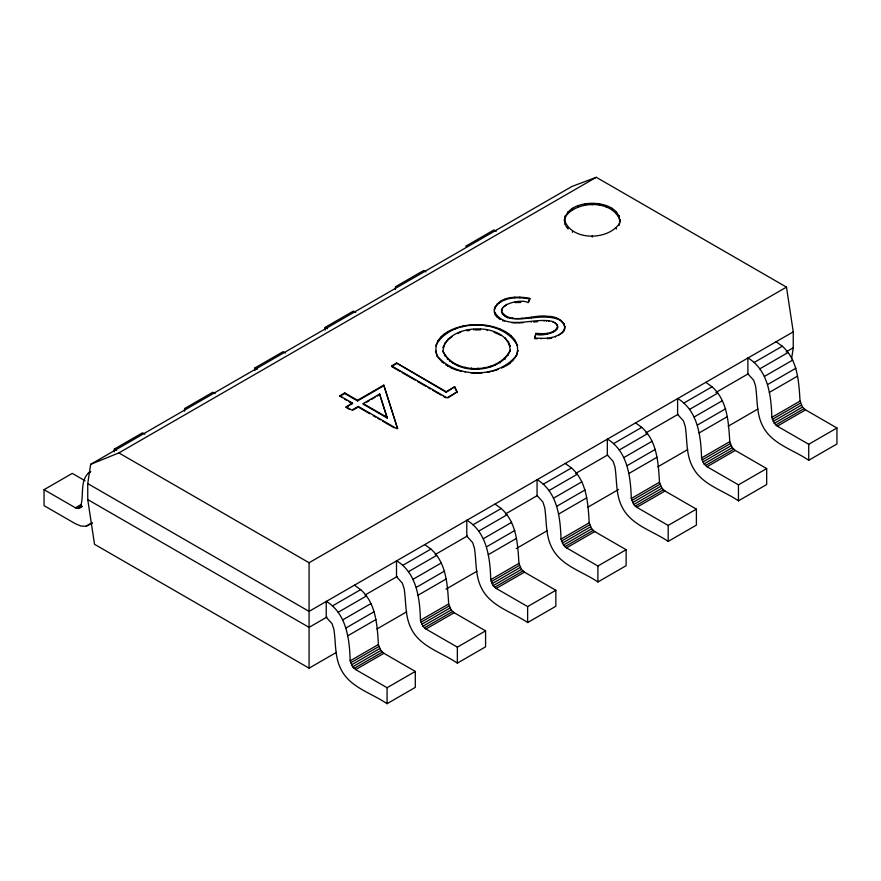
<?xml version="1.0" encoding="UTF-8"?>
<svg xmlns="http://www.w3.org/2000/svg" width="881" height="881" viewBox="0 0 881 881"><rect width="100%" height="100%" fill="white"/><g stroke="black" fill="none" stroke-linecap="round" stroke-linejoin="round"><path stroke-width="1.32" d="M501.741 312.425L501.741 311.786C511.255 325.772 534.635 313.493 548.048 316.433C556.208 315.541 570.701 323.944 562.001 332.533L562.001 333.172C568.245 328.139 562.64 319.891 556.186 318.603C540.295 314.032 523.424 321.598 507.423 317.612C488.669 307.006 519.757 297.58 528.071 302.635L529.944 298.307C518.072 296.159 498.602 295.564 494.384 309.705L495.254 306.456M443 351.816C444.013 322.215 509.581 320.607 510.165 350.803C499.318 374.568 453.175 376.11 443 351.178C454.31 375.317 499.186 373.819 510.165 350.164L510.165 350.803M435.588 351.398L435.588 350.759L437.472 356.816C428.485 333.646 460.609 323.602 478.229 324.847C495.012 324.329 523.986 334.769 516.299 356.144L517.929 350.44L517.929 351.079M537.3 338.745L534.734 338.579L535.824 334.02C541.738 337.599 568.344 329.99 553.048 321.675C534.492 316.191 506.19 332.148 494.395 311.731L495.342 314.969L497.313 317.38L497.313 316.742M336.465 652.358L309.077 668.172L94.52 544.293L87.748 499.571L87.748 483.592L90.666 464.331L571.923 186.475L596.272 177.301L786.48 287.118L793.252 331.851L793.252 347.819L791.612 358.666M565.029 224.104C560.338 195.978 625.862 196.463 619.2 225.14L620.147 219.699M564.325 220.977L565.272 215.526M534.734 338.579L535.824 333.381C542.916 333.712 553.631 334.813 557.464 327.137L557.464 327.776M444.277 344.768L443.088 347.742L443.088 347.103M517.543 345.297L517.543 345.936C503.712 318.195 449.596 317.865 435.831 345.859L435.831 345.22M528.545 302.194L529.944 298.945C518.303 296.919 502.93 296.401 495.254 307.095M565.272 216.803C577.066 199.888 613.396 199.701 620.147 220.977M564.325 219.699C571.075 240.976 607.394 240.777 619.2 223.862M437.472 356.177C456.083 378.555 498.349 378.621 516.299 355.506M506.146 365.263L506.146 365.901L509.769 363.523L515.594 357.091M90.666 471.544C79.433 478.339 84.014 494.648 80.942 505.364L80.523 506.905L78.486 508.513L75.458 507.808L44.05 489.682L44.05 505.65L75.458 523.777L80.986 526.045L86.052 526.254L92.593 523.039M90.247 524.393L91.723 522.51M452.327 336.52L448 339.67L444.674 343.777L444.674 343.138M534.734 337.941C543.951 338.745 554.601 338.998 562.001 332.533M505.132 306.081L506.707 304.319M44.05 489.682L72.275 473.383L85.061 480.773M114.321 451.766L114.321 449.101L142.546 432.813L144.869 434.157M254.873 370.626L254.873 367.961L283.098 351.662L285.422 353.006M325.144 330.045L325.144 327.391L353.369 311.092L355.693 312.436M465.697 246.24L493.922 229.952L496.245 231.296M90.666 464.331L118.869 452.922L596.272 177.301M75.458 507.808L81.327 504.417M77.032 508.458L81.735 505.738M78.486 508.513L82.01 506.476M79.675 507.985L82.032 506.619M86.052 526.254L90.765 523.534M342.114 397.749L339.791 395.767L344.757 392.904L357.532 400.282L383.775 385.118L397.551 428.595L383.775 385.118M396.549 363.005L391.582 365.868L446.909 397.816L457.14 391.913L454.717 386.759L446.204 391.682L396.549 363.005L446.204 392.32L454.717 386.759M339.791 396.406L344.757 393.543L357.532 400.921L383.775 385.757M396.549 363.644L391.582 366.507L399.82 371.264M346.178 406.835L352.565 403.146L346.178 407.474L346.178 406.835L351.849 410.106L358.237 406.416L396.549 428.54L397.551 427.957M363.203 403.553L379.7 394.027L387.233 418.068L363.203 404.192L363.203 403.553L387.233 417.429M352.918 410.128L358.237 407.055L369.844 413.762M366.738 402.154L369.095 400.789M371.452 399.434L374.987 397.386M377.343 396.032L379.7 394.027M448.055 397.805L457.14 391.913M118.869 452.922L309.077 562.739L786.48 287.118M793.252 331.851L309.077 611.381L87.748 483.592M332.445 605.941L360.67 589.642C376.198 603.43 377.178 625.312 378.412 644.518L380.867 650.508L383.896 653.306L415.303 671.432L415.303 687.4L387.078 703.699C371.408 692.94 349.823 687.488 340.892 669.097C334.593 656.852 335.936 642.623 333.899 629.386L332.093 623.748L326.234 617.273L326.234 601.294C346.585 613.561 349.57 639.32 350.186 660.816L352.653 666.807L355.682 669.593L387.078 687.72L415.303 671.432M402.727 565.371L430.941 549.072C446.48 562.86 447.449 584.742 448.682 603.948L451.149 609.938L454.178 612.724L485.574 630.862L485.574 646.83L457.36 663.129C441.678 652.358 420.094 646.907 411.163 628.527C404.875 616.282 406.218 602.042 404.181 588.805L402.364 583.178L396.505 576.703L396.505 560.723C416.867 572.991 419.841 598.75 420.457 620.235L422.924 626.226L425.952 629.023L457.36 647.15L485.574 630.862M472.998 524.79L501.212 508.502C516.751 522.29 517.731 544.172 518.953 563.377L521.42 569.368L524.448 572.154L555.856 590.281L555.856 606.26L527.631 622.548C511.949 611.788 490.365 606.337 481.433 587.957C475.145 575.7 476.489 561.472 474.452 548.235L472.645 542.597L466.787 536.122L466.787 520.153C487.138 532.41 490.122 558.18 490.739 579.665L493.195 585.656L496.223 588.453L527.631 606.58L555.856 590.281M543.269 484.22L571.494 467.932C587.021 481.72 588.001 503.591 589.235 522.796L591.691 528.787L594.719 531.584L626.127 549.711L626.127 565.69L597.902 581.978C582.231 571.218 560.646 565.767 551.715 547.387C545.416 535.13 546.76 520.902 544.722 507.665L542.916 502.027L537.058 495.551L537.058 479.583C557.409 491.84 560.393 517.61 561.01 539.095L563.477 545.086L566.505 547.872L597.902 566.009L626.127 549.711M613.55 443.65L641.764 427.351C657.303 441.139 658.272 463.021 659.506 482.226L661.972 488.217L665.001 491.014L696.397 509.141L696.397 525.109L668.183 541.408C652.502 530.648 630.917 525.197 621.986 506.806C615.698 494.56 617.041 480.332 615.004 467.095L613.187 461.457L607.328 454.981L607.328 439.002C627.69 451.27 630.664 477.028 631.281 498.525L633.747 504.516L636.776 507.302L668.183 525.428L696.397 509.141M683.821 403.08L712.035 386.781C727.574 400.569 728.554 422.451 729.776 441.656L732.243 447.647L735.272 450.433L766.679 468.571L766.679 484.539L738.454 500.837C722.772 490.067 701.199 484.616 692.257 466.236C685.969 453.99 687.312 439.751 685.275 426.514L683.469 420.887L677.61 414.411L677.61 398.432C697.961 410.7 700.946 436.458 701.562 457.955L704.018 463.935L707.047 466.732L738.454 484.858L766.679 468.571M754.092 362.498L782.317 346.211C797.856 359.999 798.825 381.88 800.058 401.086L802.514 407.077L805.542 409.863L836.95 427.99L836.95 443.969L808.725 460.267C793.054 449.497 771.47 444.046 762.539 425.666C756.25 413.409 757.583 399.181 755.557 385.944L753.74 380.306L747.881 373.83L747.881 357.862C768.232 370.119 771.216 395.888 771.833 417.374L774.3 423.365L777.328 426.162L808.725 444.288L836.95 427.99M326.928 617.052L309.077 627.36L87.748 499.571M364.998 595.071L397.111 576.526M435.181 554.556L467.304 536.011M505.364 514.03L537.487 495.485M575.557 473.504L607.681 454.959M645.74 432.989L677.863 414.444M715.934 392.463L748.046 373.918M786.116 351.937L793.252 347.819M338.139 612.295L366.353 596.008M408.41 571.725L436.624 555.426M478.68 531.155L506.905 514.856M548.962 490.574L577.176 474.286M619.233 450.004L647.458 433.716M689.504 409.434L717.729 393.146M759.785 368.864L787.999 352.565M342.808 619.839L371.033 603.54M413.09 579.258L441.304 562.97M483.361 538.687L511.586 522.4M553.631 498.117L581.856 481.819M623.913 457.547L652.127 441.249M694.184 416.966L722.409 400.679M764.466 376.396L792.68 360.109M346.09 627.911L374.304 611.623M416.361 587.341L444.586 571.042M486.642 546.771L514.856 530.472M556.913 506.19L585.127 489.902M627.184 465.62L655.409 449.332M697.466 425.049L725.68 408.751M767.736 384.479L795.961 368.181M347.687 635.84L375.901 619.552M417.957 595.27L446.182 578.982M488.228 554.7L516.453 538.401M558.51 514.13L586.724 497.831M628.781 473.56L657.006 457.261M699.051 432.978L727.277 416.691M769.333 392.408L797.547 376.121M376.936 628.99L406.703 611.81M445.995 589.125L476.94 571.251M516.233 548.577L547.189 530.703M587.66 507.335L618.616 489.462M657.898 466.776L687.665 449.596M728.147 426.228L757.902 409.037M350.186 660.816L378.412 644.518M420.457 620.235L448.682 603.948M490.739 579.665L518.953 563.377M561.01 539.095L589.235 522.796M631.281 498.525L659.506 482.226M701.562 457.955L729.776 441.656M771.833 417.374L800.058 401.086M350.605 662.831L378.83 646.544M420.887 622.261L449.101 605.974M491.158 581.691L519.383 565.393M561.428 541.121L589.653 524.823M631.71 500.54L659.924 484.253M701.981 459.97L730.206 443.683M772.252 419.4L800.477 403.102M351.453 664.891L379.678 648.592M421.724 624.321L449.949 608.022M492.005 583.74L520.219 567.452M562.276 543.17L590.501 526.882M632.547 502.599L660.772 486.301M702.829 462.029L731.043 445.731M773.1 421.448L801.325 405.161M352.653 666.807L380.867 650.508M422.924 626.226L451.149 609.938M493.195 585.656L521.42 569.368M563.477 545.086L591.691 528.787M633.747 504.516L661.972 488.217M704.018 463.935L732.243 447.647M774.3 423.365L802.514 407.077M354.096 668.415L382.321 652.127M424.378 627.845L452.592 611.546M494.648 587.275L522.862 570.976M564.919 546.694L593.144 530.406M635.201 506.123L663.415 489.836M705.472 465.553L733.697 449.255M775.743 424.983L803.968 408.685M355.682 669.593L383.896 653.306M425.952 629.023L454.178 612.724M496.223 588.453L524.448 572.154M566.505 547.872L594.719 531.584M636.776 507.302L665.001 491.014M707.047 466.732L735.272 450.433M777.328 426.162L805.542 409.863M501.586 368.027L505.011 366.43M88.32 472.899L90.655 471.842M457.933 333.525L460.873 331.741M492.237 371.264L496.983 369.943M548.599 338.667L550.669 338.337M487.16 372.289L489.858 371.936L489.858 371.286M469.705 330.452L467.062 330.782L467.062 330.144M533.677 322.017L537.564 321.686M518.028 322.92L523.259 322.644M475.035 329.923L480.464 329.857L480.464 329.219M470.718 372.817L481.753 372.993L481.753 372.355M511.575 322.633L515.44 322.898M458.858 370.758L461.424 371.364M502.544 320.596L504.306 321.202M445.632 364.679L452.338 368.489L457.569 370.46L457.569 369.811M425.975 271.866L423.64 270.522L395.426 286.81L395.426 289.475M325.144 327.391L327.479 328.734M402.177 372.63L415.127 380.107M417.484 381.462L425.721 386.219M428.078 387.585L430.435 388.939M432.791 390.305L441.029 395.062M443.385 396.417L445.742 397.783M339.791 395.767L352.565 403.146M344.438 399.093L346.762 400.437M349.074 401.769L352.565 403.784M373.324 415.777L375.647 417.109M377.971 418.453L380.295 419.797M382.618 421.129L394.225 427.836M346.178 407.474L349.581 409.434M254.873 367.961L257.197 369.304M215.151 393.587L212.817 392.243L184.603 408.531L184.603 411.196M114.321 449.101L116.655 450.444M438.309 357.818L443.628 363.247M498.272 318.074L500.199 319.451L500.199 318.812M782.317 346.211L776.106 341.751M712.035 386.781L705.824 382.321M641.764 427.351L635.553 422.891M571.494 467.932L565.283 463.472M501.212 508.502L495.001 504.042M430.941 549.072L424.73 544.612M360.67 589.642L354.459 585.182M507.456 341.057L505.055 337.731M557.53 325.816L557.53 326.455L556.396 323.668M565.965 226.12L567.364 228.058M454.717 387.398L457.14 392.552M379.7 394.666L387.233 418.068M494.384 309.066L494.395 312.37M808.725 444.288L808.725 460.267M738.454 484.858L738.454 500.837M668.183 525.428L668.183 541.408M619.2 215.526L619.2 216.803M616.403 211.638L616.403 212.916M616.403 227.75L616.403 229.027M611.976 208.301L611.976 209.579M606.194 205.736L606.194 207.013M599.454 204.128L599.454 205.405M597.902 566.009L597.902 581.978M592.23 203.577L592.23 204.855M592.23 235.811L592.23 237.088M585.006 204.128L585.006 205.405M578.277 205.736L578.277 207.013M572.496 208.301L572.496 209.579M572.496 231.086L572.496 232.364M568.058 211.638L568.058 212.916M568.058 227.75L568.058 229.027M565.272 223.862L565.272 225.14M564.886 326.377L564.886 327.016M564.567 328.668L564.567 329.307M564.148 323.845L564.148 324.483M563.587 330.672L563.587 331.311M562.32 321.51L562.32 322.149M560.536 333.734L560.536 334.373M559.567 319.506L559.567 320.144M558.851 334.835L558.851 335.474M557.144 324.649L557.144 325.287M556.847 328.547L556.847 329.186M556.186 317.964L556.186 318.603M555.669 323.063L555.669 323.712L554.832 322.512M555.548 329.99L555.548 330.628M555.526 336.41L555.526 337.049M553.731 331.234L553.731 331.873M553.048 321.675L553.048 322.314M552.266 316.94L552.266 317.578M552.233 331.994L552.233 332.633M551.704 337.533L551.704 338.172M550.57 332.633L550.57 333.271M548.808 320.673L548.808 321.312M548.048 316.433L548.048 317.072M547.641 333.326L547.641 333.965M547.564 338.194L547.564 338.833M546.429 320.508L546.429 321.147M544.26 333.646L544.26 334.284M544.04 320.486L544.04 321.125M541.143 338.348L541.143 338.987M535.824 333.381L535.824 334.02M531.452 317.314L531.452 317.953M531.089 321.598L531.089 322.237M527.631 606.58L527.631 622.548M524.944 297.569L524.944 298.207M522.092 318.03L522.092 318.669M520.671 301.842L520.671 302.48L515.176 302.568L515.176 301.93M519.845 297.15L519.845 297.789M516.729 322.347L516.729 322.986M515.264 340.319L515.264 340.958M514.68 297.183L514.68 297.822M512.797 360.241L512.797 360.88M512.654 317.986L512.654 318.625M511.2 335.727L511.2 336.366M510.143 345.671L510.143 346.31L508.26 341.31M509.956 317.623L509.956 318.261M509.659 297.855L509.659 298.494M509.769 362.884L509.769 363.523M508.414 354.547L508.414 355.186M507.423 316.973L507.423 317.612M505.551 331.741L505.551 332.379M505.242 315.993L505.242 316.631M505.088 358.611L505.088 359.25M505.033 299.166L505.033 299.804M504.339 306.004L504.339 306.643M503.558 314.781L503.558 315.42M502.655 307.932L501.752 310.674L501.752 310.035M502.39 313.372L502.39 314.01M501.025 301.049L501.025 301.687M500.606 334.615L500.606 335.254L494.032 332.269L494.032 331.63M500.232 362.124L500.232 362.763M499.879 328.965L499.879 329.604M498.877 302.447L498.877 303.086M498.172 368.974L498.172 369.613M497.082 304.011L497.082 304.65M495.574 364.393L495.574 365.031M495.342 314.33L495.342 314.969M493.426 326.829L493.426 327.468M490.299 366.144L490.299 366.782M487.138 329.901L487.138 330.54M486.004 325.397L486.004 326.036M484.275 367.421L484.275 368.06M478.229 324.847L478.229 325.485M477.954 368.082L477.954 368.721M473.681 329.307L473.681 329.946M473.449 372.454L473.449 373.092M471.533 368.016L471.533 368.654M470.421 325.1L470.421 325.739M465.267 367.212L465.267 367.851M465.267 371.628L465.267 372.278M462.822 326.19L462.822 326.829M458.814 365.472L458.814 366.111M457.36 647.15L457.36 663.129M455.036 328.415L455.036 329.054M452.625 362.62L452.625 363.258M452.338 367.851L452.338 368.489M449.861 360.825L449.861 361.463M448 339.031L448 339.67M447.647 365.472L447.647 366.111M447.537 331.928L447.537 332.566M447.482 358.864L447.482 359.503M446.204 391.682L446.204 392.32M444.509 355.164L444.509 355.803M444.233 334.042L444.233 334.681M441.612 361.166L441.612 361.816M441.359 336.366L441.359 337.005M437.923 340.385L437.923 341.024M387.078 687.72L387.078 703.699M358.237 406.416L358.237 407.055M357.532 400.282L357.532 400.921M344.757 392.904L344.757 393.543M309.077 562.739L309.077 668.172"/></g></svg>
